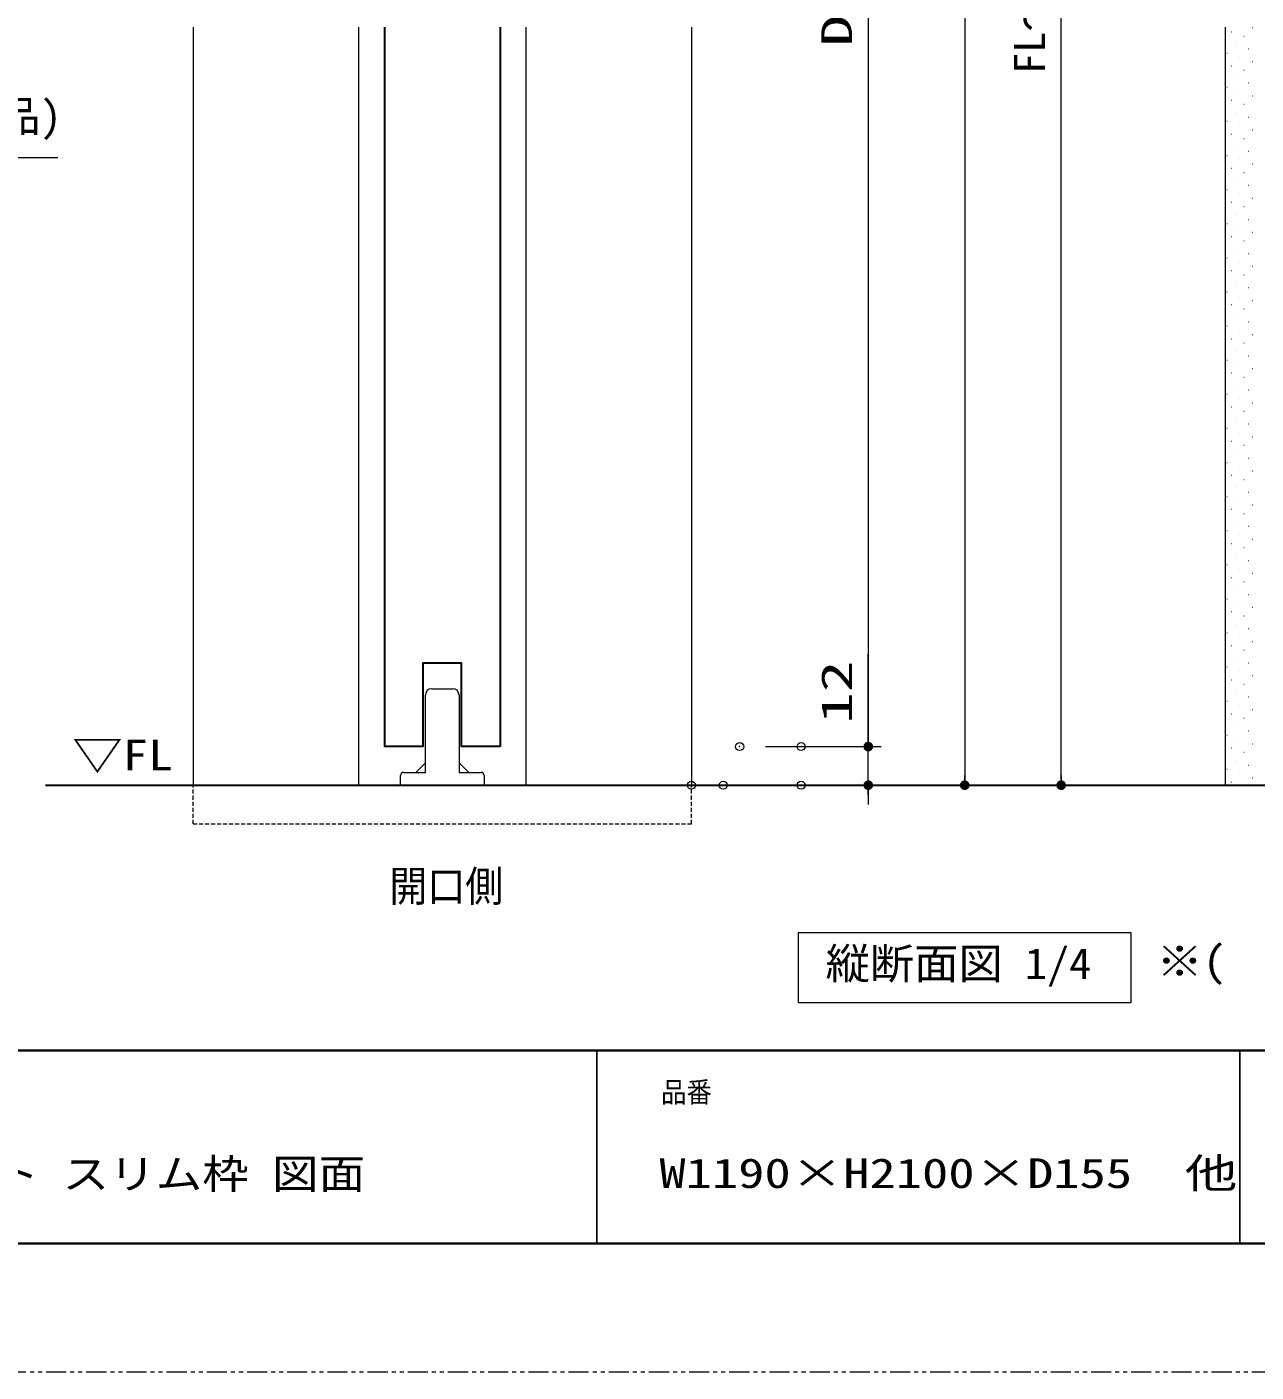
# Model space of a CAD drawing. Units: millimetres, scale not verified. Extents: x -1306 to 1306, y -607 to 607.
# Drawn here: x -400.2 to -17.9, y -594 to -175.6 of the extents above; entities that cross this region are included whole.
import ezdxf
from ezdxf.enums import TextEntityAlignment as Align

# ---------------------------------------------------------------- set-up
doc = ezdxf.new("R2010")
doc.units = ezdxf.units.MM
doc.header["$LTSCALE"] = 5
doc.header["$PDMODE"] = 32
doc.header["$PDSIZE"] = 2.5
doc.linetypes.add('USER1', pattern=[2.5, 1.25, -0.25, 0.25, -0.25, 0.25, -0.25])
doc.linetypes.add('USER2', pattern=[0.375, 0.25, -0.125])
for name, color, linetype, lineweight in [('0-1_線(黄)', 2, 'Continuous', 15), ('0-3_陰線', 4, 'USER1', 9), ('0-D_線(白)', 7, 'Continuous', 30), ('1-0_線(水)', 4, 'Continuous', 9), ('1-1_寸法線', 3, 'Continuous', 13), ('1-2_ハッチング', 6, 'Continuous', 9), ('1-4_DEFPOINTS', 7, 'Continuous', 5), ('1-5_0', 3, 'Continuous', 25), ('1-6_点線(黄)', 2, 'USER2', 15), ('1-7_図面枠', 7, 'Continuous', 35)]:
    doc.layers.add(name, color=color, linetype=linetype, lineweight=lineweight)
doc.styles.add('ＭＳ ゴシック', font='')
doc.styles.get('ＭＳ ゴシック').set_extended_font_data('MS Gothic')

# ---------------------------------------------------------------- blocks, each defined once
blk = doc.blocks.new('ｓｓ')
at = {"layer": '1-0_線(水)'}
for p, q in [((3773.92, 2885.92), (3806.42, 2885.92)), ((3816.42, 2875.92), (3816.42, 2755.92)), ((3763.92, 2770.92), (3748.92, 2755.92)), ((3816.42, 2770.92), (3831.42, 2755.92)), ((3816.42, 2755.92), (3850.17, 2755.92)), ((3855.17, 2750.92), (3855.17, 2735.92))]:
    blk.add_line(p, q, dxfattribs=at)
for points in [[(3730.17, 2755.92), (3763.92, 2755.92), (3763.92, 2875.92)], [(3855.17, 2735.92), (3725.17, 2735.92), (3725.17, 2750.92)]]:
    blk.add_lwpolyline(points, dxfattribs=at)
for centre, radius, start, end in [((3773.92, 2875.92), 10, 90, 180), ((3806.42, 2875.92), 10, 0, 90), ((3730.17, 2750.92), 5, 90, 180), ((3850.17, 2750.92), 5, 0, 90)]:
    blk.add_arc(centre, radius, start, end, dxfattribs=at)
blk = doc.blocks.new('_DOT')
at = {"layer": '1-5_0'}
blk.add_line((-2.5, 0), (-5, 0), dxfattribs=at)
for points in [[(0, 0), (-2.5, 0), (-2.48, 0.313)], [(0, 0), (-2.48, -0.313), (-2.5, 0)], [(0, 0), (-2.48, 0.313), (-2.421, 0.622)], [(0, 0), (-2.421, -0.622), (-2.48, -0.313)], [(0, 0), (-2.421, 0.622), (-2.324, 0.92)], [(0, 0), (-2.324, -0.92), (-2.421, -0.622)], [(0, 0), (-2.324, 0.92), (-2.191, 1.204)], [(0, 0), (-2.191, -1.204), (-2.324, -0.92)], [(0, 0), (-2.191, 1.204), (-2.023, 1.469)], [(0, 0), (-2.023, -1.469), (-2.191, -1.204)], [(0, 0), (-2.023, 1.469), (-1.822, 1.711)], [(0, 0), (-1.822, -1.711), (-2.023, -1.469)], [(0, 0), (-1.822, 1.711), (-1.594, 1.926)], [(0, 0), (-1.594, -1.926), (-1.822, -1.711)], [(0, 0), (-1.594, 1.926), (-1.34, 2.111)], [(0, 0), (-1.34, -2.111), (-1.594, -1.926)], [(0, 0), (-1.34, 2.111), (-1.064, 2.262)], [(0, 0), (-1.064, -2.262), (-1.34, -2.111)], [(0, 0), (-1.064, 2.262), (-0.773, 2.378)], [(0, 0), (-0.773, -2.378), (-1.064, -2.262)], [(0, 0), (-0.773, 2.378), (-0.468, 2.456)], [(0, 0), (-0.468, -2.456), (-0.773, -2.378)], [(0, 0), (-0.468, 2.456), (-0.157, 2.495)], [(0, 0), (-0.157, -2.495), (-0.468, -2.456)], [(0, 0), (-0.157, 2.495), (0.157, 2.495)], [(0, 0), (0.157, -2.495), (-0.157, -2.495)], [(0, 0), (0.157, 2.495), (0.468, 2.456)], [(0, 0), (0.468, 2.456), (0.773, 2.378)], [(0, 0), (0.773, 2.378), (1.064, 2.262)], [(0, 0), (1.064, 2.262), (1.34, 2.111)], [(0, 0), (1.34, 2.111), (1.594, 1.926)], [(0, 0), (1.594, 1.926), (1.822, 1.711)], [(0, 0), (1.822, 1.711), (2.023, 1.469)], [(0, 0), (2.023, 1.469), (2.191, 1.204)], [(0, 0), (2.191, 1.204), (2.324, 0.92)], [(0, 0), (2.324, 0.92), (2.421, 0.622)], [(0, 0), (2.421, 0.622), (2.48, 0.313)], [(0, 0), (2.48, 0.313), (2.5, 0)], [(0, 0), (0.468, -2.456), (0.157, -2.495)], [(0, 0), (0.773, -2.378), (0.468, -2.456)], [(0, 0), (1.064, -2.262), (0.773, -2.378)], [(0, 0), (1.34, -2.111), (1.064, -2.262)], [(0, 0), (1.594, -1.926), (1.34, -2.111)], [(0, 0), (1.822, -1.711), (1.594, -1.926)], [(0, 0), (2.023, -1.469), (1.822, -1.711)], [(0, 0), (2.191, -1.204), (2.023, -1.469)], [(0, 0), (2.324, -0.92), (2.191, -1.204)], [(0, 0), (2.421, -0.622), (2.324, -0.92)], [(0, 0), (2.48, -0.313), (2.421, -0.622)], [(0, 0), (2.5, 0), (2.48, -0.313)]]:
    blk.add_solid(points, dxfattribs=at)

msp = doc.modelspace()

# ---------------------------------------------------------------- linework, layer by layer
at = {"layer": '0-1_線(黄)'}
msp.add_line((-27.376, -411.463), (-27.376, -175.678), dxfattribs=at)
msp.add_lwpolyline([(-160.146, -457.268), (-56.884, -457.268), (-56.884, -479.103), (-160.146, -479.103)], close=True, dxfattribs=at)
at = {"layer": '0-3_陰線'}
msp.add_line((387.036, -594), (-1292.964, -594), dxfattribs=at)
at = {"layer": '0-D_線(白)'}
for p, q in [((-289.002, -175.678), (-289.002, -399.463)), ((-253.001, -175.678), (-253.001, -399.463)), ((-394.44, -411.463), (253.088, -411.463))]:
    msp.add_line(p, q, dxfattribs=at)
msp.add_lwpolyline([(-253.001, -399.463), (-265.001, -399.463), (-265.001, -373.463), (-277.001, -373.463), (-277.001, -399.463), (-289.002, -399.463)], dxfattribs=at)
at = {"layer": '1-0_線(水)'}
for p, q in [((-348.501, -175.678), (-348.501, -411.463)), ((-297.001, -175.678), (-297.001, -411.463)), ((-245.001, -175.678), (-245.001, -411.463)), ((-193.501, -175.678), (-193.501, -411.463))]:
    msp.add_line(p, q, dxfattribs=at)
at = {"layer": '1-1_寸法線'}
for p, q in [((-78.501, -408.463), (-78.501, 104.037)), ((-108.501, 65.537), (-108.501, -408.463)), ((-138.501, 53.537), (-138.501, -396.463)), ((-138.501, -396.463), (-138.501, -370.701)), ((-170.501, -399.463), (-134.501, -399.463)), ((-151.375, -399.463), (-134.501, -399.463)), ((-138.501, -411.463), (-138.501, -399.463)), ((-185.501, -411.463), (-74.501, -411.463)), ((-175.616, -411.463), (-104.501, -411.463)), ((-151.375, -411.463), (-134.501, -411.463)), ((-138.501, -414.463), (-138.501, -417.463))]:
    msp.add_line(p, q, dxfattribs=at)
msp.add_lwpolyline([(-390.559, -216.349), (-548.535, -216.349), (-549.624, -237.429)], dxfattribs=at)
at = {"layer": '1-2_ハッチング'}
for p, q in [((-25.621, -177.139), (-25.571, -177.139)), ((-21.644, -178.464), (-21.594, -178.464)), ((-18.992, -175.813), (-18.942, -175.813)), ((-26.947, -183.768), (-26.897, -183.768)), ((-24.296, -181.116), (-24.246, -181.116)), ((-20.318, -182.442), (-20.268, -182.442)), ((-25.621, -187.745), (-25.571, -187.745)), ((-22.97, -185.093), (-22.92, -185.093)), ((-18.992, -186.419), (-18.942, -186.419)), ((-24.296, -191.723), (-24.246, -191.723)), ((-21.644, -189.071), (-21.594, -189.071)), ((-26.947, -194.374), (-26.897, -194.374)), ((-22.97, -195.7), (-22.92, -195.7)), ((-20.318, -193.048), (-20.268, -193.048)), ((-25.621, -198.352), (-25.571, -198.352)), ((-21.644, -199.678), (-21.594, -199.678)), ((-18.992, -197.026), (-18.942, -197.026)), ((-26.947, -204.981), (-26.897, -204.981)), ((-24.296, -202.329), (-24.246, -202.329)), ((-20.318, -203.655), (-20.268, -203.655)), ((-25.621, -208.958), (-25.571, -208.958)), ((-22.97, -206.307), (-22.92, -206.307)), ((-18.992, -207.632), (-18.942, -207.632)), ((-24.296, -212.936), (-24.246, -212.936)), ((-21.644, -210.284), (-21.594, -210.284)), ((-26.947, -215.587), (-26.897, -215.587)), ((-22.97, -216.913), (-22.92, -216.913)), ((-20.318, -214.262), (-20.268, -214.262)), ((-25.621, -219.565), (-25.571, -219.565)), ((-21.644, -220.891), (-21.594, -220.891)), ((-18.992, -218.239), (-18.942, -218.239)), ((-24.296, -223.542), (-24.246, -223.542)), ((-20.318, -224.868), (-20.268, -224.868)), ((-26.947, -226.194), (-26.897, -226.194)), ((-22.97, -227.52), (-22.92, -227.52)), ((-18.992, -228.846), (-18.942, -228.846)), ((-25.621, -230.172), (-25.571, -230.172)), ((-24.296, -234.149), (-24.246, -234.149)), ((-21.644, -231.497), (-21.594, -231.497)), ((-26.947, -236.801), (-26.897, -236.801)), ((-22.97, -238.126), (-22.92, -238.126)), ((-20.318, -235.475), (-20.268, -235.475)), ((-25.621, -240.778), (-25.571, -240.778)), ((-21.644, -242.104), (-21.594, -242.104)), ((-18.992, -239.452), (-18.942, -239.452)), ((-24.296, -244.756), (-24.246, -244.756)), ((-20.318, -246.081), (-20.268, -246.081)), ((-26.947, -247.407), (-26.897, -247.407)), ((-22.97, -248.733), (-22.92, -248.733)), ((-18.992, -250.059), (-18.942, -250.059)), ((-25.621, -251.385), (-25.571, -251.385)), ((-21.644, -252.711), (-21.594, -252.711)), ((-26.947, -258.014), (-26.897, -258.014)), ((-24.296, -255.362), (-24.246, -255.362)), ((-22.97, -259.34), (-22.92, -259.34)), ((-20.318, -256.688), (-20.268, -256.688)), ((-25.621, -261.991), (-25.571, -261.991)), ((-21.644, -263.317), (-21.594, -263.317)), ((-18.992, -260.665), (-18.942, -260.665)), ((-24.296, -265.969), (-24.246, -265.969)), ((-20.318, -267.295), (-20.268, -267.295)), ((-26.947, -268.62), (-26.897, -268.62)), ((-22.97, -269.946), (-22.92, -269.946)), ((-18.992, -271.272), (-18.942, -271.272)), ((-25.621, -272.598), (-25.571, -272.598)), ((-21.644, -273.924), (-21.594, -273.924)), ((-26.947, -279.227), (-26.897, -279.227)), ((-24.296, -276.575), (-24.246, -276.575)), ((-20.318, -277.901), (-20.268, -277.901)), ((-25.621, -283.205), (-25.571, -283.205)), ((-22.97, -280.553), (-22.92, -280.553)), ((-18.992, -281.879), (-18.942, -281.879)), ((-24.296, -287.182), (-24.246, -287.182)), ((-21.644, -284.53), (-21.594, -284.53)), ((-20.318, -288.508), (-20.268, -288.508)), ((-26.947, -289.834), (-26.897, -289.834)), ((-22.97, -291.159), (-22.92, -291.159)), ((-18.992, -292.485), (-18.942, -292.485)), ((-25.621, -293.811), (-25.571, -293.811)), ((-21.644, -295.137), (-21.594, -295.137)), ((-26.947, -300.44), (-26.897, -300.44)), ((-24.296, -297.789), (-24.246, -297.789)), ((-20.318, -299.114), (-20.268, -299.114)), ((-25.621, -304.418), (-25.571, -304.418)), ((-22.97, -301.766), (-22.92, -301.766)), ((-18.992, -303.092), (-18.942, -303.092)), ((-24.296, -308.395), (-24.246, -308.395)), ((-21.644, -305.744), (-21.594, -305.744)), ((-26.947, -311.047), (-26.897, -311.047)), ((-22.97, -312.373), (-22.92, -312.373)), ((-20.318, -309.721), (-20.268, -309.721)), ((-18.992, -313.699), (-18.942, -313.699)), ((-25.621, -315.024), (-25.571, -315.024)), ((-21.644, -316.35), (-21.594, -316.35)), ((-26.947, -321.653), (-26.897, -321.653)), ((-24.296, -319.002), (-24.246, -319.002)), ((-20.318, -320.328), (-20.268, -320.328)), ((-25.621, -325.631), (-25.571, -325.631)), ((-22.97, -322.979), (-22.92, -322.979)), ((-18.992, -324.305), (-18.942, -324.305)), ((-24.296, -329.608), (-24.246, -329.608)), ((-21.644, -326.957), (-21.594, -326.957)), ((-26.947, -332.26), (-26.897, -332.26)), ((-22.97, -333.586), (-22.92, -333.586)), ((-20.318, -330.934), (-20.268, -330.934)), ((-25.621, -336.238), (-25.571, -336.238)), ((-21.644, -337.563), (-21.594, -337.563)), ((-18.992, -334.912), (-18.942, -334.912)), ((-26.947, -342.867), (-26.897, -342.867)), ((-24.296, -340.215), (-24.246, -340.215)), ((-20.318, -341.541), (-20.268, -341.541)), ((-25.621, -346.844), (-25.571, -346.844)), ((-22.97, -344.192), (-22.92, -344.192)), ((-18.992, -345.518), (-18.942, -345.518)), ((-24.296, -350.822), (-24.246, -350.822)), ((-21.644, -348.17), (-21.594, -348.17)), ((-26.947, -353.473), (-26.897, -353.473)), ((-22.97, -354.799), (-22.92, -354.799)), ((-20.318, -352.147), (-20.268, -352.147)), ((-25.621, -357.451), (-25.571, -357.451)), ((-21.644, -358.777), (-21.594, -358.777)), ((-18.992, -356.125), (-18.942, -356.125)), ((-24.296, -361.428), (-24.246, -361.428)), ((-20.318, -362.754), (-20.268, -362.754)), ((-26.947, -364.08), (-26.897, -364.08)), ((-25.621, -368.057), (-25.571, -368.057)), ((-22.97, -365.406), (-22.92, -365.406)), ((-18.992, -366.732), (-18.942, -366.732)), ((-24.296, -372.035), (-24.246, -372.035)), ((-21.644, -369.383), (-21.594, -369.383)), ((-26.947, -374.686), (-26.897, -374.686)), ((-22.97, -376.012), (-22.92, -376.012)), ((-20.318, -373.361), (-20.268, -373.361)), ((-25.621, -378.664), (-25.571, -378.664)), ((-21.644, -379.99), (-21.594, -379.99)), ((-18.992, -377.338), (-18.942, -377.338)), ((-24.296, -382.641), (-24.246, -382.641)), ((-20.318, -383.967), (-20.268, -383.967)), ((-26.947, -385.293), (-26.897, -385.293)), ((-22.97, -386.619), (-22.92, -386.619)), ((-18.992, -387.945), (-18.942, -387.945)), ((-25.621, -389.271), (-25.571, -389.271)), ((-24.296, -393.248), (-24.246, -393.248)), ((-21.644, -390.596), (-21.594, -390.596)), ((-26.947, -395.9), (-26.897, -395.9)), ((-22.97, -397.225), (-22.92, -397.225)), ((-20.318, -394.574), (-20.268, -394.574)), ((-25.621, -399.877), (-25.571, -399.877)), ((-21.644, -401.203), (-21.594, -401.203)), ((-18.992, -398.551), (-18.942, -398.551)), ((-24.296, -403.855), (-24.246, -403.855)), ((-20.318, -405.18), (-20.268, -405.18)), ((-26.947, -406.506), (-26.897, -406.506)), ((-22.97, -407.832), (-22.92, -407.832)), ((-18.992, -409.158), (-18.942, -409.158)), ((-25.621, -410.484), (-25.571, -410.484))]:
    msp.add_line(p, q, dxfattribs=at)
at = {"layer": '1-4_DEFPOINTS'}
for p in [(-178.501, -399.463), (-159.375, -399.463), (-138.501, -399.463), (-138.501, -399.463), (-193.501, -411.463), (-183.616, -411.463), (-159.375, -411.463), (-108.501, -411.463)]:
    msp.add_point(p, dxfattribs=at)
at = {"layer": '1-5_0', "color": 7}
for p, q in [((-222.964, -494), (-222.964, -554)), ((-22.964, -494), (-22.964, -554))]:
    msp.add_line(p, q, dxfattribs=at)
at = {"layer": '1-6_点線(黄)'}
msp.add_line((-348.501, -423.463), (-348.501, -411.463), dxfattribs=at)
msp.add_lwpolyline([(-348.501, -423.463), (-193.501, -423.463), (-193.501, -411.463)], dxfattribs=at)
at = {"layer": '1-7_図面枠'}
msp.add_line((-1252.964, -494), (347.036, -494), dxfattribs=at)
msp.add_lwpolyline([(-1252.964, -554), (347.036, -554), (347.036, 554), (-1252.964, 554)], close=True, dxfattribs=at)

# ---------------------------------------------------------------- block references
at = {"layer": '1-0_線(水)', "xscale": 0.2, "yscale": 0.2}
msp.add_blockref('ｓｓ', (-1029.036, -958.647), dxfattribs=at)
at = {"layer": '1-1_寸法線', "xscale": 0.6, "yscale": 0.6}
for p, rotation in [((-138.501, -399.463), 270), ((-138.501, -399.463), 270), ((-138.501, -411.463), 90), ((-108.501, -411.463), 270), ((-78.501, -411.463), 270)]:
    msp.add_blockref('_DOT', p, dxfattribs=dict(at, rotation=rotation))

# ---------------------------------------------------------------- texts
at = {"layer": '0-1_線(黄)', "style": 'ＭＳ ゴシック'}
for s, height, width, p in [('▽FL', 9.604, 1.2, (-386.121, -409.753)), ('開口側', 9.604, 0.9, (-287.427, -450.536)), ('縦断面図 1/4', 9.621, 1.05, (-151.777, -474.646)), ('※(', 9.604, 1.1, (-48.858, -473.886))]:
    msp.add_text(s, height=height, dxfattribs=dict(at, width=width)).set_placement(p, align=Align.BOTTOM_LEFT)
at = {"layer": '1-1_寸法線', "style": 'ＭＳ ゴシック'}
msp.add_text('FL～天井下地', height=9.621, rotation=90, dxfattribs=at).set_placement((-80.651, -190.204), align=Align.BOTTOM_LEFT)
at = {"layer": '1-1_寸法線', "style": 'ＭＳ ゴシック', "width": 1.5}
for s, p in [('DH', (-140.651, -181.701)), ('12', (-140.651, -392.32))]:
    msp.add_text(s, height=9.604, rotation=90, dxfattribs=at).set_placement(p, align=Align.BOTTOM_LEFT)
at = {"layer": '1-1_寸法線', "style": 'ＭＳ ゴシック'}
msp.add_text('壁パネル(オプション品)', height=9.621, dxfattribs=at).set_placement((-533.735, -211.113), align=Align.BOTTOM_LEFT)
at = {"layer": '1-7_図面枠', "style": 'ＭＳ ゴシック'}
for s, height, width, p in [('品番', 6.452, 0.9, (-202.964, -512.073)), ('ノッポ H2100・2400 W1190・1450・1645・1745  D155 壁引込戸 フラット スリム枠 図面', 9.236, 1.15, (-873.76, -539.776)), ('W1190×H2100×D155\u3000他', 9.236, 1.3, (-203.459, -539.518))]:
    msp.add_text(s, height=height, dxfattribs=dict(at, width=width)).set_placement(p, align=Align.BOTTOM_LEFT)

doc.saveas('drawing.dxf')
